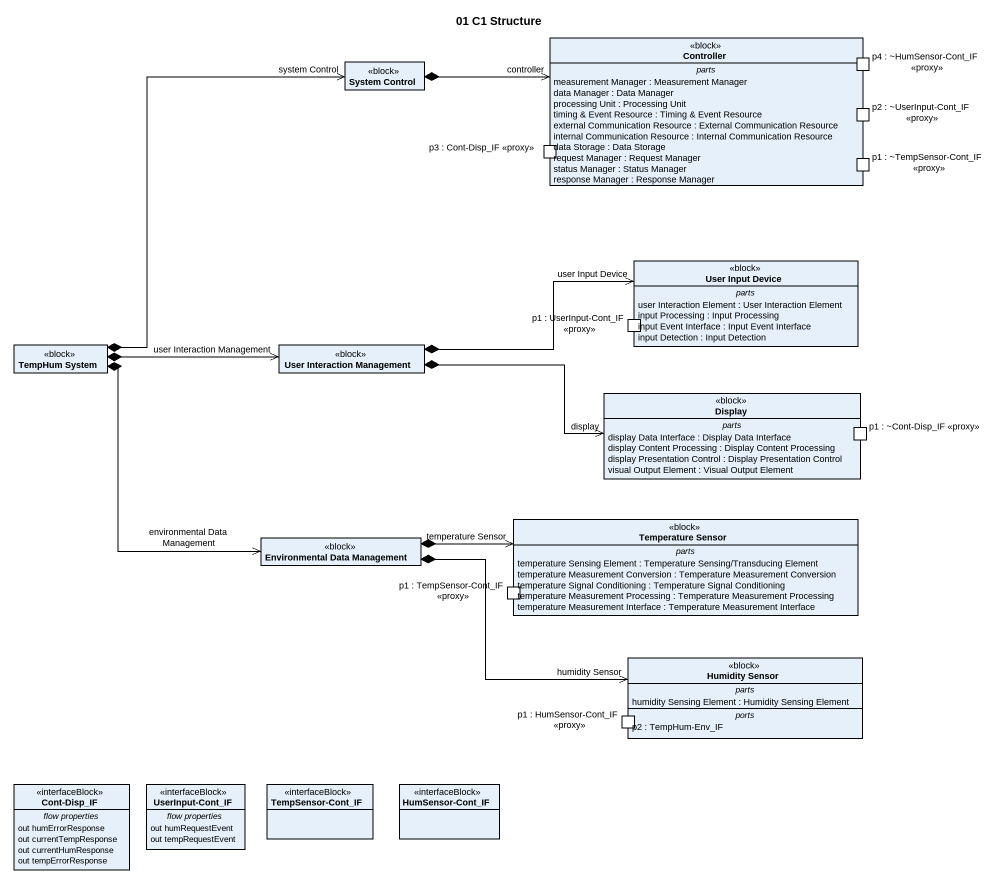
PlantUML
@startuml
title 01 C1 Structure
hide circle
hide empty members
class Controller <<block>> {
  -- parts --
  measurement Manager : Measurement Manager
  data Manager : Data Manager
  processing Unit : Processing Unit
  timing & Event Resource : Timing & Event Resource
  external Communication Resource : External Communication Resource
  internal Communication Resource : Internal Communication Resource
  data Storage : Data Storage
  request Manager : Request Manager
  status Manager : Status Manager
  response Manager : Response Manager
  -- ports --
  p1 : ~TempSensor-Cont_IF <<proxy>>
  p2 : ~UserInput-Cont_IF <<proxy>>
  p3 : Cont-Disp_IF <<proxy>>
  p4 : ~HumSensor-Cont_IF <<proxy>>
}
class "System Control" as System_Control <<block>>
class "User Input Device" as User_Input_Device <<block>> {
  -- parts --
  user Interaction Element : User Interaction Element
  input Processing : Input Processing
  input Event Interface : Input Event Interface
  input Detection : Input Detection
  -- ports --
  p1 : UserInput-Cont_IF <<proxy>>
}
class "TempHum System" as TempHum_System <<block>>
class "User Interaction Management" as User_Interaction_Management <<block>>
class Display <<block>> {
  -- parts --
  display Data Interface : Display Data Interface
  display Content Processing : Display Content Processing
  display Presentation Control : Display Presentation Control
  visual Output Element : Visual Output Element
  -- ports --
  p1 : ~Cont-Disp_IF <<proxy>>
}
class "Environmental Data Management" as Environmental_Data <<block>>
class "Temperature Sensor" as Temperature_Sensor <<block>> {
  -- parts --
  temperature Sensing Element : Temperature Sensing/Transducing Element
  temperature Measurement Conversion : Temperature Measurement Conversion
  temperature Signal Conditioning : Temperature Signal Conditioning
  temperature Measurement Processing : Temperature Measurement Processing
  temperature Measurement Interface : Temperature Measurement Interface
  -- ports --
  p1 : TempSensor-Cont_IF <<proxy>>
}
class "Humidity Sensor" as Humidity_Sensor <<block>> {
  -- parts --
  humidity Sensing Element : Humidity Sensing Element
  -- ports --
  p2 : TempHum-Env_IF
  -- ports --
  p1 : HumSensor-Cont_IF <<proxy>>
}
class "Cont-Disp_IF" as Cont_Disp_IF <<interfaceBlock>> {
  -- flow properties --
  out humErrorResponse
  out currentTempResponse
  out currentHumResponse
  out tempErrorResponse
}
class "UserInput-Cont_IF" as UserInput_Cont_IF <<interfaceBlock>> {
  -- flow properties --
  out humRequestEvent
  out tempRequestEvent
}
class "TempSensor-Cont_IF" as TempSensor_Cont_IF <<interfaceBlock>>
class "HumSensor-Cont_IF" as HumSensor_Cont_IF <<interfaceBlock>>
System_Control *-right-> "controller" Controller
TempHum_System *-up-> "system Control" System_Control
TempHum_System *-right-> "user Interaction Management" User_Interaction_Management
TempHum_System *--> "environmental Data Management" Environmental_Data
User_Interaction_Management *-right-> "user Input Device" User_Input_Device
User_Interaction_Management *-right-> "display" Display
Environmental_Data *-right-> "temperature Sensor" Temperature_Sensor
Environmental_Data *-right-> "humidity Sensor" Humidity_Sensor
@enduml
